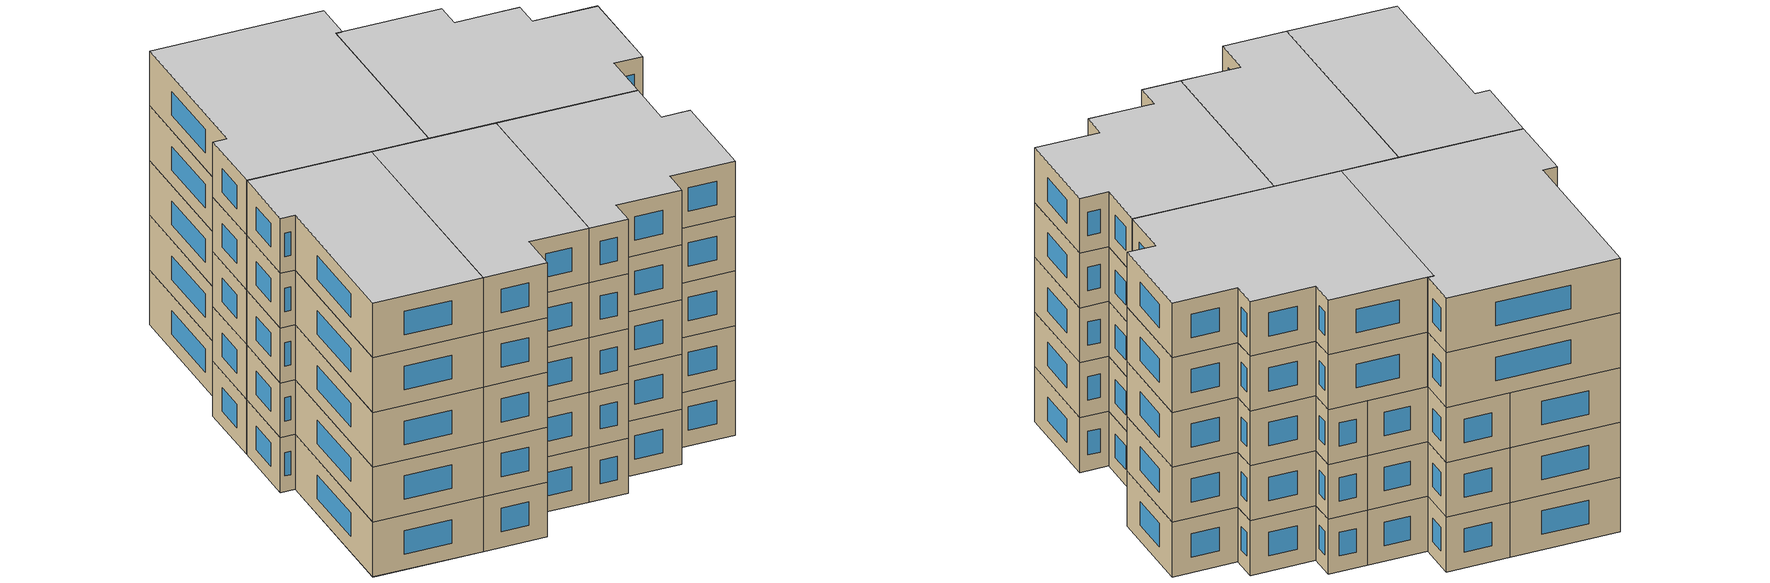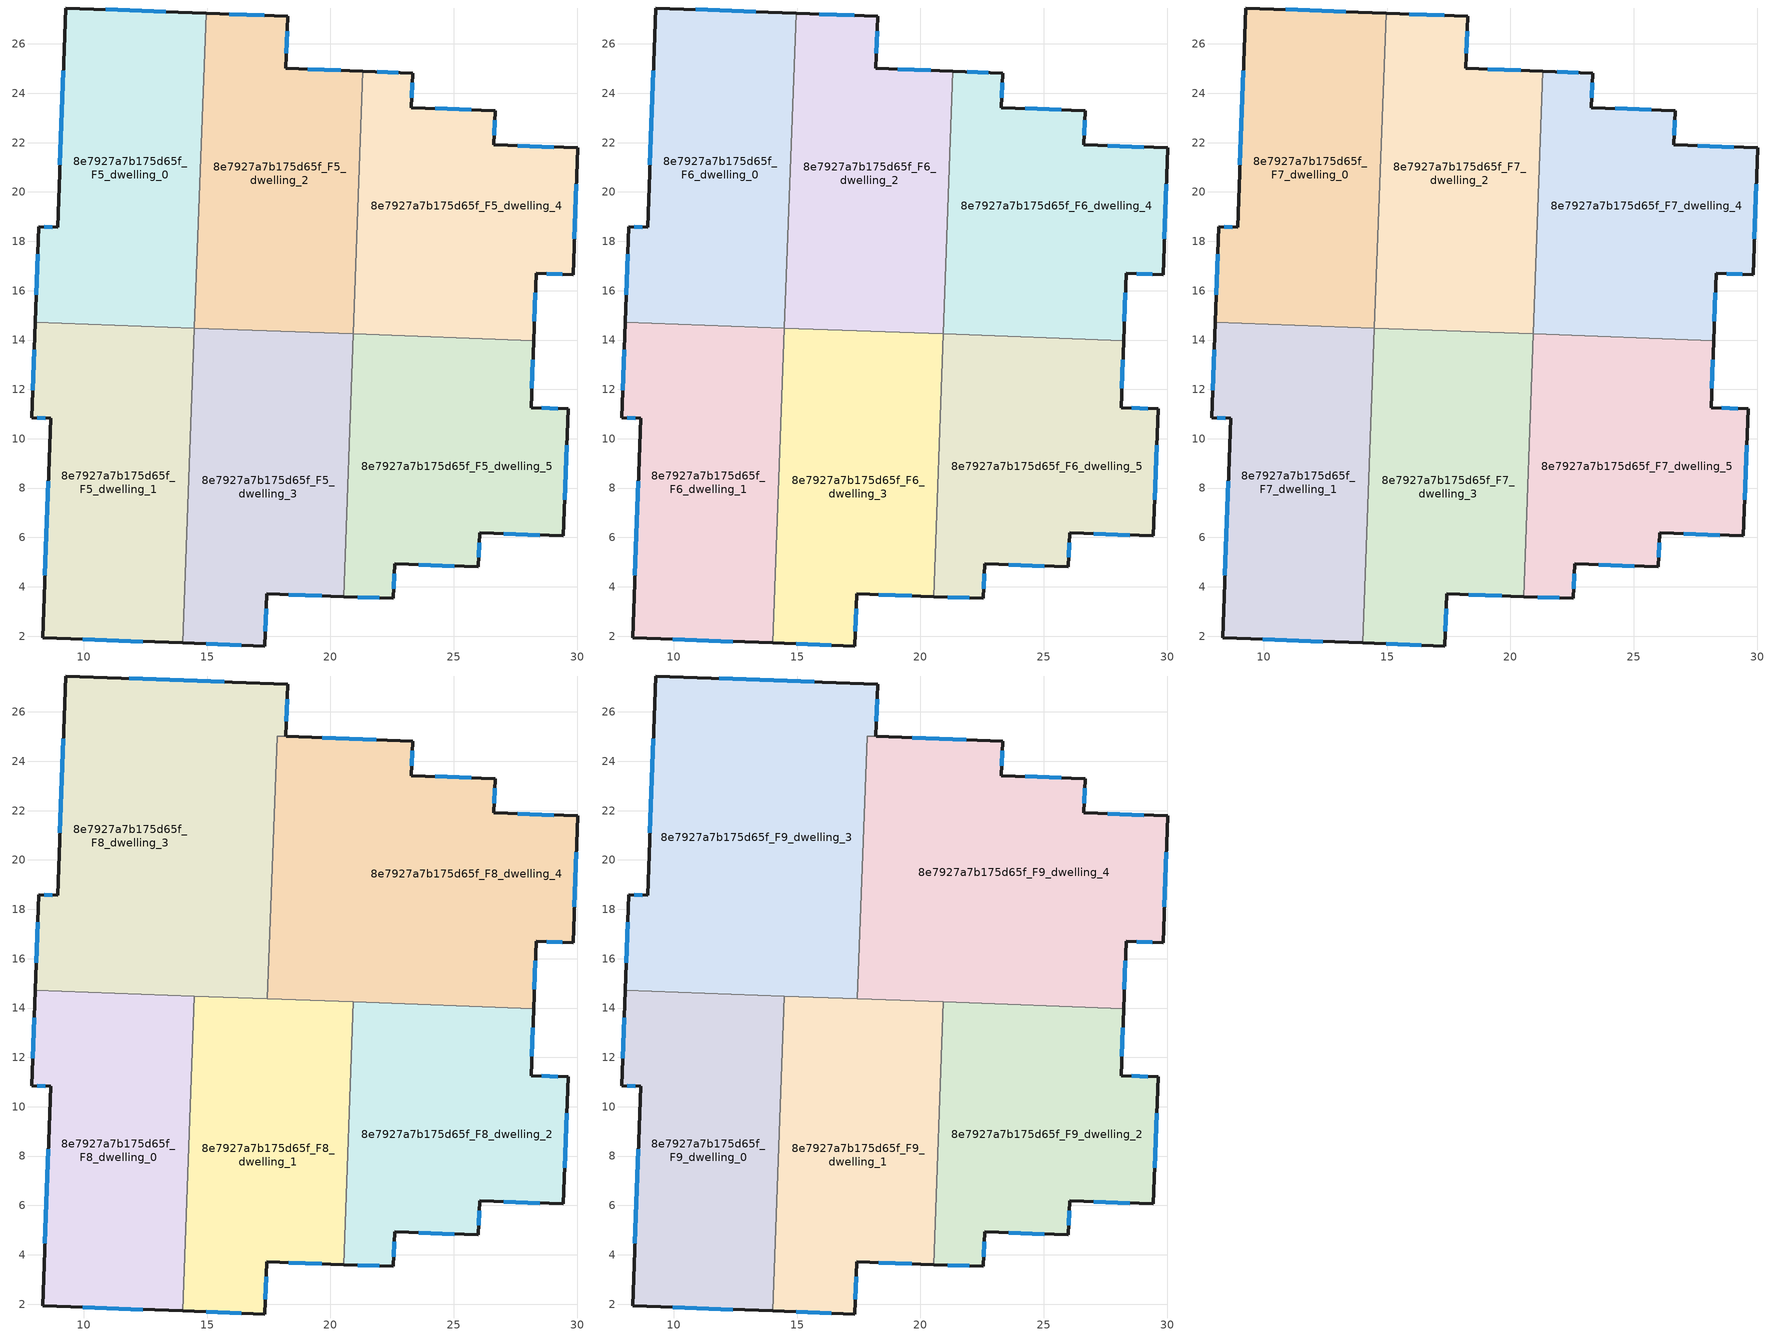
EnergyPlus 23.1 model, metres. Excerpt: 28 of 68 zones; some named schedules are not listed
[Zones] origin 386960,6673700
8e7927a7b175d65f_F5_dwelling_0
 floor to 8e7927a7b175d65f_F4_dwelling_0 (EU_floor_Construction): 14.96,27.25 14.49,14.48 8.04,14.72 8.18,18.59 8.95,18.56 9.27,27.46 z15
 wall outside (EU_wall_Construction): 14.96,27.25 9.27,27.46 8.95,18.56 8.18,18.59 8.04,14.72 z15:18
 wall to 8e7927a7b175d65f_F5_dwelling_1 (EU_wall_Construction): 8.04,14.72 14.49,14.48 z15:18
 wall to 8e7927a7b175d65f_F5_dwelling_2 (EU_wall_Construction): 14.49,14.48 14.96,27.25 z15:18
 window (EU_Window_Construction): 13.33,27.31 10.9,27.4 / 8.14,17.49 8.08,15.83 / 8.73,18.57 8.4,18.58 / 9.18,24.92 9.04,21.1 z15.86:17.14
8e7927a7b175d65f_F5_dwelling_1
 floor to 8e7927a7b175d65f_F4_dwelling_1 (EU_floor_Construction): 14.49,14.48 14.02,1.72 8.33,1.93 8.66,10.82 7.9,10.85 8.04,14.72 z15
 wall outside (EU_wall_Construction): 8.04,14.72 7.9,10.85 8.66,10.82 8.33,1.93 14.02,1.72 z15:18
 wall to 8e7927a7b175d65f_F5_dwelling_3 (EU_wall_Construction): 14.02,1.72 14.49,14.48 z15:18
 window (EU_Window_Construction): 9.96,1.87 12.39,1.78 / 8.57,8.28 8.43,4.47 / 8.12,10.84 8.44,10.83 / 8,13.61 7.94,11.96 z15.86:17.14
8e7927a7b175d65f_F5_dwelling_2
 floor to 8e7927a7b175d65f_F4_dwelling_2 (EU_floor_Construction): 21.31,24.89 20.92,14.25 14.49,14.48 14.96,27.25 18.27,27.12 18.2,25.01 z15
 wall outside (EU_wall_Construction): 21.31,24.89 18.2,25.01 18.27,27.12 14.96,27.25 z15:18
 wall to 8e7927a7b175d65f_F5_dwelling_3 (EU_wall_Construction): 14.49,14.48 20.92,14.25 z15:18
 wall to 8e7927a7b175d65f_F5_dwelling_4 (EU_wall_Construction): 20.92,14.25 21.31,24.89 z15:18
 window (EU_Window_Construction): 17.33,27.16 15.91,27.21 / 18.22,25.61 18.25,26.52 / 20.42,24.92 19.09,24.97 z15.86:17.14
8e7927a7b175d65f_F5_dwelling_3
 floor to 8e7927a7b175d65f_F4_dwelling_3 (EU_floor_Construction): 20.92,14.25 20.53,3.6 17.41,3.72 17.34,1.6 14.02,1.72 14.49,14.48 z15
 wall outside (EU_wall_Construction): 14.02,1.72 17.34,1.6 17.41,3.72 20.53,3.6 z15:18
 wall to 8e7927a7b175d65f_F5_dwelling_5 (EU_wall_Construction): 20.53,3.6 20.92,14.25 z15:18
 window (EU_Window_Construction): 14.97,1.69 16.39,1.63 / 18.3,3.68 19.64,3.63 / 17.36,2.2 17.39,3.11 z15.86:17.14
8e7927a7b175d65f_F5_dwelling_4
 floor to 8e7927a7b175d65f_F4_dwelling_4 (EU_floor_Construction): 30.02,21.79 29.83,16.64 28.33,16.7 28.23,13.98 20.92,14.25 21.31,24.89 23.33,24.82 23.28,23.42 26.68,23.29 26.63,21.91 z15
 wall outside (EU_wall_Construction): 28.23,13.98 28.34,16.7 29.83,16.64 30.02,21.79 26.63,21.91 26.68,23.29 23.28,23.42 23.33,24.82 21.31,24.89 z15:18
 wall to 8e7927a7b175d65f_F5_dwelling_5 (EU_wall_Construction): 20.92,14.25 28.23,13.98 z15:18
 window (EU_Window_Construction): 29.05,21.82 27.6,21.88 / 29.89,18.11 29.97,20.32 / 28.76,16.68 29.41,16.66 / 28.26,14.76 28.31,15.92 / 22.75,24.84 21.89,24.87 / 23.29,23.82 23.32,24.42 / 25.71,23.33 24.25,23.38 / 26.64,22.31 26.66,22.9 z15.86:17.14
8e7927a7b175d65f_F5_dwelling_5
 floor to 8e7927a7b175d65f_F4_dwelling_5 (EU_floor_Construction): 28.23,13.98 28.13,11.26 29.63,11.21 29.44,6.06 26.05,6.19 26,4.8 22.6,4.93 22.55,3.53 20.53,3.6 20.92,14.25 z15
 wall outside (EU_wall_Construction): 20.53,3.6 22.55,3.53 22.6,4.93 26,4.8 26.05,6.19 29.45,6.06 29.63,11.21 28.14,11.26 28.23,13.98 z15:18
 window (EU_Window_Construction): 27.02,6.15 28.47,6.1 / 26.01,5.2 26.03,5.79 / 23.57,4.89 25.03,4.84 / 22.56,3.93 22.59,4.53 / 21.11,3.58 21.97,3.55 / 28.16,12.04 28.21,13.2 / 29.21,11.22 28.56,11.25 / 29.5,7.53 29.58,9.74 z15.86:17.14
8e7927a7b175d65f_F6_dwelling_0
 floor to 8e7927a7b175d65f_F5_dwelling_0 (EU_floor_Construction): 14.96,27.25 14.49,14.48 8.04,14.72 8.18,18.59 8.95,18.56 9.27,27.46 z18
 wall outside (EU_wall_Construction): 14.96,27.25 9.27,27.46 8.95,18.56 8.18,18.59 8.04,14.72 z18:21
 wall to 8e7927a7b175d65f_F6_dwelling_1 (EU_wall_Construction): 8.04,14.72 14.49,14.48 z18:21
 wall to 8e7927a7b175d65f_F6_dwelling_2 (EU_wall_Construction): 14.49,14.48 14.96,27.25 z18:21
 window (EU_Window_Construction): 13.33,27.31 10.9,27.4 / 8.14,17.49 8.08,15.83 / 8.73,18.57 8.4,18.58 / 9.18,24.92 9.04,21.1 z18.86:20.14
8e7927a7b175d65f_F6_dwelling_1
 floor to 8e7927a7b175d65f_F5_dwelling_1 (EU_floor_Construction): 14.49,14.48 14.02,1.72 8.33,1.93 8.66,10.82 7.9,10.85 8.04,14.72 z18
 wall outside (EU_wall_Construction): 8.04,14.72 7.9,10.85 8.66,10.82 8.33,1.93 14.02,1.72 z18:21
 wall to 8e7927a7b175d65f_F6_dwelling_3 (EU_wall_Construction): 14.02,1.72 14.49,14.48 z18:21
 window (EU_Window_Construction): 9.96,1.87 12.39,1.78 / 8.57,8.28 8.43,4.47 / 8.12,10.84 8.44,10.83 / 8,13.61 7.94,11.96 z18.86:20.14
8e7927a7b175d65f_F6_dwelling_2
 floor to 8e7927a7b175d65f_F5_dwelling_2 (EU_floor_Construction): 21.31,24.89 20.92,14.25 14.49,14.48 14.96,27.25 18.27,27.12 18.2,25.01 z18
 wall outside (EU_wall_Construction): 21.31,24.89 18.2,25.01 18.27,27.12 14.96,27.25 z18:21
 wall to 8e7927a7b175d65f_F6_dwelling_3 (EU_wall_Construction): 14.49,14.48 20.92,14.25 z18:21
 wall to 8e7927a7b175d65f_F6_dwelling_4 (EU_wall_Construction): 20.92,14.25 21.31,24.89 z18:21
 window (EU_Window_Construction): 17.33,27.16 15.91,27.21 / 18.22,25.61 18.25,26.52 / 20.42,24.92 19.09,24.97 z18.86:20.14
8e7927a7b175d65f_F6_dwelling_3
 floor to 8e7927a7b175d65f_F5_dwelling_3 (EU_floor_Construction): 20.92,14.25 20.53,3.6 17.41,3.72 17.34,1.6 14.02,1.72 14.49,14.48 z18
 wall outside (EU_wall_Construction): 14.02,1.72 17.34,1.6 17.41,3.72 20.53,3.6 z18:21
 wall to 8e7927a7b175d65f_F6_dwelling_5 (EU_wall_Construction): 20.53,3.6 20.92,14.25 z18:21
 window (EU_Window_Construction): 14.97,1.69 16.39,1.63 / 18.3,3.68 19.64,3.63 / 17.36,2.2 17.39,3.11 z18.86:20.14
8e7927a7b175d65f_F6_dwelling_4
 floor to 8e7927a7b175d65f_F5_dwelling_4 (EU_floor_Construction): 30.02,21.79 29.83,16.64 28.33,16.7 28.23,13.98 20.92,14.25 21.31,24.89 23.33,24.82 23.28,23.42 26.68,23.29 26.63,21.91 z18
 wall outside (EU_wall_Construction): 28.23,13.98 28.34,16.7 29.83,16.64 30.02,21.79 26.63,21.91 26.68,23.29 23.28,23.42 23.33,24.82 21.31,24.89 z18:21
 wall to 8e7927a7b175d65f_F6_dwelling_5 (EU_wall_Construction): 20.92,14.25 28.23,13.98 z18:21
 window (EU_Window_Construction): 29.05,21.82 27.6,21.88 / 29.89,18.11 29.97,20.32 / 28.76,16.68 29.41,16.66 / 28.26,14.76 28.31,15.92 / 22.75,24.84 21.89,24.87 / 23.29,23.82 23.32,24.42 / 25.71,23.33 24.25,23.38 / 26.64,22.31 26.66,22.9 z18.86:20.14
8e7927a7b175d65f_F6_dwelling_5
 floor to 8e7927a7b175d65f_F5_dwelling_5 (EU_floor_Construction): 28.23,13.98 28.13,11.26 29.63,11.21 29.44,6.06 26.05,6.19 26,4.8 22.6,4.93 22.55,3.53 20.53,3.6 20.92,14.25 z18
 wall outside (EU_wall_Construction): 20.53,3.6 22.55,3.53 22.6,4.93 26,4.8 26.05,6.19 29.45,6.06 29.63,11.21 28.14,11.26 28.23,13.98 z18:21
 window (EU_Window_Construction): 27.02,6.15 28.47,6.1 / 26.01,5.2 26.03,5.79 / 23.57,4.89 25.03,4.84 / 22.56,3.93 22.59,4.53 / 21.11,3.58 21.97,3.55 / 28.16,12.04 28.21,13.2 / 29.21,11.22 28.56,11.25 / 29.5,7.53 29.58,9.74 z18.86:20.14
8e7927a7b175d65f_F7_dwelling_0
 floor to 8e7927a7b175d65f_F6_dwelling_0 (EU_floor_Construction): 14.96,27.25 14.49,14.48 8.04,14.72 8.18,18.59 8.95,18.56 9.27,27.46 z21
 wall outside (EU_wall_Construction): 14.96,27.25 9.27,27.46 8.95,18.56 8.18,18.59 8.04,14.72 z21:24
 wall to 8e7927a7b175d65f_F7_dwelling_1 (EU_wall_Construction): 8.04,14.72 14.49,14.48 z21:24
 wall to 8e7927a7b175d65f_F7_dwelling_2 (EU_wall_Construction): 14.49,14.48 14.96,27.25 z21:24
 window (EU_Window_Construction): 13.33,27.31 10.9,27.4 / 8.14,17.49 8.08,15.83 / 8.73,18.57 8.4,18.58 / 9.18,24.92 9.04,21.1 z21.86:23.14
8e7927a7b175d65f_F7_dwelling_1
 floor to 8e7927a7b175d65f_F6_dwelling_1 (EU_floor_Construction): 14.49,14.48 14.02,1.72 8.33,1.93 8.66,10.82 7.9,10.85 8.04,14.72 z21
 wall outside (EU_wall_Construction): 8.04,14.72 7.9,10.85 8.66,10.82 8.33,1.93 14.02,1.72 z21:24
 wall to 8e7927a7b175d65f_F7_dwelling_3 (EU_wall_Construction): 14.02,1.72 14.49,14.48 z21:24
 window (EU_Window_Construction): 9.96,1.87 12.39,1.78 / 8.57,8.28 8.43,4.47 / 8.12,10.84 8.44,10.83 / 8,13.61 7.94,11.96 z21.86:23.14
8e7927a7b175d65f_F7_dwelling_2
 floor to 8e7927a7b175d65f_F6_dwelling_2 (EU_floor_Construction): 21.31,24.89 20.92,14.25 14.49,14.48 14.96,27.25 18.27,27.12 18.2,25.01 z21
 wall outside (EU_wall_Construction): 21.31,24.89 18.2,25.01 18.27,27.12 14.96,27.25 z21:24
 wall to 8e7927a7b175d65f_F7_dwelling_3 (EU_wall_Construction): 14.49,14.48 20.92,14.25 z21:24
 wall to 8e7927a7b175d65f_F7_dwelling_4 (EU_wall_Construction): 20.92,14.25 21.31,24.89 z21:24
 window (EU_Window_Construction): 17.33,27.16 15.91,27.21 / 18.22,25.61 18.25,26.52 / 20.42,24.92 19.09,24.97 z21.86:23.14
8e7927a7b175d65f_F7_dwelling_3
 floor to 8e7927a7b175d65f_F6_dwelling_3 (EU_floor_Construction): 20.92,14.25 20.53,3.6 17.41,3.72 17.34,1.6 14.02,1.72 14.49,14.48 z21
 wall outside (EU_wall_Construction): 14.02,1.72 17.34,1.6 17.41,3.72 20.53,3.6 z21:24
 wall to 8e7927a7b175d65f_F7_dwelling_5 (EU_wall_Construction): 20.53,3.6 20.92,14.25 z21:24
 window (EU_Window_Construction): 14.97,1.69 16.39,1.63 / 18.3,3.68 19.64,3.63 / 17.36,2.2 17.39,3.11 z21.86:23.14
8e7927a7b175d65f_F7_dwelling_4
 floor to 8e7927a7b175d65f_F6_dwelling_4 (EU_floor_Construction): 30.02,21.79 29.83,16.64 28.33,16.7 28.23,13.98 20.92,14.25 21.31,24.89 23.33,24.82 23.28,23.42 26.68,23.29 26.63,21.91 z21
 wall outside (EU_wall_Construction): 28.23,13.98 28.34,16.7 29.83,16.64 30.02,21.79 26.63,21.91 26.68,23.29 23.28,23.42 23.33,24.82 21.31,24.89 z21:24
 wall to 8e7927a7b175d65f_F7_dwelling_5 (EU_wall_Construction): 20.92,14.25 28.23,13.98 z21:24
 window (EU_Window_Construction): 29.05,21.82 27.6,21.88 / 29.89,18.11 29.97,20.32 / 28.76,16.68 29.41,16.66 / 28.26,14.76 28.31,15.92 / 22.75,24.84 21.89,24.87 / 23.29,23.82 23.32,24.42 / 25.71,23.33 24.25,23.38 / 26.64,22.31 26.66,22.9 z21.86:23.14
8e7927a7b175d65f_F7_dwelling_5
 floor to 8e7927a7b175d65f_F6_dwelling_5 (EU_floor_Construction): 28.23,13.98 28.13,11.26 29.63,11.21 29.44,6.06 26.05,6.19 26,4.8 22.6,4.93 22.55,3.53 20.53,3.6 20.92,14.25 z21
 wall outside (EU_wall_Construction): 20.53,3.6 22.55,3.53 22.6,4.93 26,4.8 26.05,6.19 29.45,6.06 29.63,11.21 28.14,11.26 28.23,13.98 z21:24
 window (EU_Window_Construction): 27.02,6.15 28.47,6.1 / 26.01,5.2 26.03,5.79 / 23.57,4.89 25.03,4.84 / 22.56,3.93 22.59,4.53 / 21.11,3.58 21.97,3.55 / 28.16,12.04 28.21,13.2 / 29.21,11.22 28.56,11.25 / 29.5,7.53 29.58,9.74 z21.86:23.14
8e7927a7b175d65f_F8_dwelling_0
 floor to 8e7927a7b175d65f_F7_dwelling_1 (EU_floor_Construction): 14.49,14.48 14.02,1.72 8.33,1.93 8.66,10.82 7.9,10.85 8.04,14.72 z24
 wall outside (EU_wall_Construction): 8.04,14.72 7.9,10.85 8.66,10.82 8.33,1.93 14.02,1.72 z24:27
 wall to 8e7927a7b175d65f_F8_dwelling_1 (EU_wall_Construction): 14.02,1.72 14.49,14.48 z24:27
 wall to 8e7927a7b175d65f_F8_dwelling_3 (EU_wall_Construction): 14.49,14.48 8.04,14.72 z24:27
 window (EU_Window_Construction): 8,13.61 7.94,11.96 / 9.96,1.87 12.39,1.78 / 8.57,8.28 8.43,4.47 / 8.12,10.84 8.44,10.83 z24.86:26.14
8e7927a7b175d65f_F8_dwelling_1
 floor to 8e7927a7b175d65f_F7_dwelling_3 (EU_floor_Construction): 20.92,14.25 20.53,3.6 17.41,3.72 17.34,1.6 14.02,1.72 14.49,14.48 z24
 wall outside (EU_wall_Construction): 14.02,1.72 17.34,1.6 17.41,3.72 20.53,3.6 z24:27
 wall to 8e7927a7b175d65f_F8_dwelling_2 (EU_wall_Construction): 20.53,3.6 20.92,14.25 z24:27
 wall to 8e7927a7b175d65f_F8_dwelling_4 (EU_wall_Construction): 20.92,14.25 17.45,14.38 z24:27
 wall to 8e7927a7b175d65f_F8_dwelling_3 (EU_wall_Construction): 17.45,14.38 14.49,14.48 z24:27
 window (EU_Window_Construction): 18.3,3.68 19.64,3.63 / 17.36,2.2 17.39,3.11 / 14.97,1.69 16.39,1.63 z24.86:26.14
8e7927a7b175d65f_F8_dwelling_2
 floor to 8e7927a7b175d65f_F7_dwelling_5 (EU_floor_Construction): 28.23,13.98 28.13,11.26 29.63,11.21 29.44,6.06 26.05,6.19 26,4.8 22.6,4.93 22.55,3.53 20.53,3.6 20.92,14.25 z24
 wall outside (EU_wall_Construction): 20.53,3.6 22.55,3.53 22.6,4.93 26,4.8 26.05,6.19 29.45,6.06 29.63,11.21 28.14,11.26 28.23,13.98 z24:27
 wall to 8e7927a7b175d65f_F8_dwelling_4 (EU_wall_Construction): 28.23,13.98 20.92,14.25 z24:27
 window (EU_Window_Construction): 26.01,5.2 26.03,5.79 / 23.57,4.89 25.03,4.84 / 22.56,3.93 22.59,4.53 / 21.11,3.58 21.97,3.55 / 28.16,12.04 28.21,13.2 / 29.21,11.22 28.56,11.25 / 29.5,7.53 29.58,9.74 / 27.02,6.15 28.47,6.1 z24.86:26.14
8e7927a7b175d65f_F8_dwelling_3
 floor to 8e7927a7b175d65f_F7_dwelling_0 (EU_floor_Construction): 14.96,27.25 14.49,14.48 8.04,14.72 8.18,18.59 8.95,18.56 9.27,27.46 z24
 floor to 8e7927a7b175d65f_F7_dwelling_2 (EU_floor_Construction): 18.27,27.12 18.2,25.01 17.84,25.02 17.45,14.38 14.49,14.48 14.96,27.25 z24
 wall outside (EU_wall_Construction): 18.2,25.01 18.27,27.12 9.27,27.46 8.95,18.56 8.18,18.59 8.04,14.72 z24:27
 wall to 8e7927a7b175d65f_F8_dwelling_4 (EU_wall_Construction): 17.45,14.38 17.84,25.02 18.2,25.01 z24:27
 window (EU_Window_Construction): 15.7,27.22 11.84,27.36 / 18.22,25.61 18.25,26.52 / 8.14,17.49 8.08,15.83 / 8.73,18.57 8.4,18.58 / 9.18,24.92 9.04,21.1 z24.86:26.14
8e7927a7b175d65f_F8_dwelling_4
 floor to 8e7927a7b175d65f_F7_dwelling_2 (EU_floor_Construction): 21.31,24.89 20.92,14.25 17.45,14.38 17.84,25.02 z24
 floor to 8e7927a7b175d65f_F7_dwelling_4 (EU_floor_Construction): 30.02,21.79 29.83,16.64 28.33,16.7 28.23,13.98 20.92,14.25 21.31,24.89 23.33,24.82 23.28,23.42 26.68,23.29 26.63,21.91 z24
 wall outside (EU_wall_Construction): 28.23,13.98 28.34,16.7 29.83,16.64 30.02,21.79 26.63,21.91 26.68,23.29 23.28,23.42 23.33,24.82 18.2,25.01 z24:27
 window (EU_Window_Construction): 29.89,18.11 29.97,20.32 / 28.76,16.68 29.41,16.66 / 28.26,14.76 28.31,15.92 / 21.87,24.87 19.67,24.95 / 23.29,23.82 23.32,24.42 / 25.71,23.33 24.25,23.38 / 26.64,22.31 26.66,22.9 / 29.05,21.82 27.6,21.88 z24.86:26.14
8e7927a7b175d65f_F9_dwelling_0
 floor to 8e7927a7b175d65f_F8_dwelling_0 (EU_floor_Construction): 14.49,14.48 14.02,1.72 8.33,1.93 8.66,10.82 7.9,10.85 8.04,14.72 z27
 wall outside (EU_wall_Construction): 8.04,14.72 7.9,10.85 8.66,10.82 8.33,1.93 14.02,1.72 z27:30
 wall to 8e7927a7b175d65f_F9_dwelling_1 (EU_wall_Construction): 14.02,1.72 14.49,14.48 z27:30
 wall to 8e7927a7b175d65f_F9_dwelling_3 (EU_wall_Construction): 14.49,14.48 8.04,14.72 z27:30
 window (EU_Window_Construction): 8,13.61 7.94,11.96 / 9.96,1.87 12.39,1.78 / 8.57,8.28 8.43,4.47 / 8.12,10.84 8.44,10.83 z27.86:29.14
 ceiling to 8e7927a7b175d65f_F10_dwelling_0 (EU_floor_Construction): 14.02,1.72 14.49,14.48 8.04,14.72 7.9,10.85 8.66,10.82 8.33,1.93 z30
8e7927a7b175d65f_F9_dwelling_1
 floor to 8e7927a7b175d65f_F8_dwelling_1 (EU_floor_Construction): 20.92,14.25 20.53,3.6 17.41,3.72 17.34,1.6 14.02,1.72 14.49,14.48 z27
 wall outside (EU_wall_Construction): 14.02,1.72 17.34,1.6 17.41,3.72 20.53,3.6 z27:30
 wall to 8e7927a7b175d65f_F9_dwelling_2 (EU_wall_Construction): 20.53,3.6 20.92,14.25 z27:30
 wall to 8e7927a7b175d65f_F9_dwelling_4 (EU_wall_Construction): 20.92,14.25 17.45,14.38 z27:30
 wall to 8e7927a7b175d65f_F9_dwelling_3 (EU_wall_Construction): 17.45,14.38 14.49,14.48 z27:30
 window (EU_Window_Construction): 18.3,3.68 19.64,3.63 / 17.36,2.2 17.39,3.11 / 14.97,1.69 16.39,1.63 z27.86:29.14
 ceiling to 8e7927a7b175d65f_F10_dwelling_1 (EU_floor_Construction): 20.53,3.6 20.92,14.25 14.49,14.48 14.02,1.72 17.34,1.6 17.41,3.72 z30
8e7927a7b175d65f_F9_dwelling_2
 floor to 8e7927a7b175d65f_F8_dwelling_2 (EU_floor_Construction): 28.23,13.98 28.13,11.26 29.63,11.21 29.44,6.06 26.05,6.19 26,4.8 22.6,4.93 22.55,3.53 20.53,3.6 20.92,14.25 z27
 wall outside (EU_wall_Construction): 20.53,3.6 22.55,3.53 22.6,4.93 26,4.8 26.05,6.19 29.45,6.06 29.63,11.21 28.14,11.26 28.23,13.98 z27:30
 wall to 8e7927a7b175d65f_F9_dwelling_4 (EU_wall_Construction): 28.23,13.98 20.92,14.25 z27:30
 window (EU_Window_Construction): 26.01,5.2 26.03,5.79 / 23.57,4.89 25.03,4.84 / 22.56,3.93 22.59,4.53 / 21.11,3.58 21.97,3.55 / 28.16,12.04 28.21,13.2 / 29.21,11.22 28.56,11.25 / 29.5,7.53 29.58,9.74 / 27.02,6.15 28.47,6.1 z27.86:29.14
 ceiling to 8e7927a7b175d65f_F10_dwelling_2 (EU_floor_Construction): 29.44,6.06 29.63,11.21 28.13,11.26 28.23,13.98 20.92,14.25 20.53,3.6 22.55,3.53 22.6,4.93 26,4.8 26.05,6.19 z30
8e7927a7b175d65f_F9_dwelling_3
 floor to 8e7927a7b175d65f_F8_dwelling_3 (EU_floor_Construction): 18.27,27.12 18.2,25.01 17.84,25.02 17.45,14.38 8.04,14.72 8.18,18.59 8.95,18.56 9.27,27.46 z27
 wall outside (EU_wall_Construction): 18.2,25.01 18.27,27.12 9.27,27.46 8.95,18.56 8.18,18.59 8.04,14.72 z27:30
 wall to 8e7927a7b175d65f_F9_dwelling_4 (EU_wall_Construction): 17.45,14.38 17.84,25.02 18.2,25.01 z27:30
 window (EU_Window_Construction): 15.7,27.22 11.84,27.36 / 18.22,25.61 18.25,26.52 / 8.14,17.49 8.08,15.83 / 8.73,18.57 8.4,18.58 / 9.18,24.92 9.04,21.1 z27.86:29.14
 ceiling to 8e7927a7b175d65f_F10_dwelling_3 (EU_floor_Construction): 17.45,14.38 17.84,25.02 18.2,25.01 18.27,27.12 9.27,27.46 8.95,18.56 8.18,18.59 8.04,14.72 z30
8e7927a7b175d65f_F9_dwelling_4
 floor to 8e7927a7b175d65f_F8_dwelling_4 (EU_floor_Construction): 30.02,21.79 29.83,16.64 28.33,16.7 28.23,13.98 17.45,14.38 17.84,25.02 23.33,24.82 23.28,23.42 26.68,23.29 26.63,21.91 z27
 wall outside (EU_wall_Construction): 28.23,13.98 28.34,16.7 29.83,16.64 30.02,21.79 26.63,21.91 26.68,23.29 23.28,23.42 23.33,24.82 18.2,25.01 z27:30
 window (EU_Window_Construction): 29.89,18.11 29.97,20.32 / 28.76,16.68 29.41,16.66 / 28.26,14.76 28.31,15.92 / 21.87,24.87 19.67,24.95 / 23.29,23.82 23.32,24.42 / 25.71,23.33 24.25,23.38 / 26.64,22.31 26.66,22.9 / 29.05,21.82 27.6,21.88 z27.86:29.14
 ceiling to 8e7927a7b175d65f_F10_dwelling_4 (EU_floor_Construction): 28.23,13.98 28.33,16.7 29.83,16.64 30.02,21.79 26.63,21.91 26.68,23.29 23.28,23.42 23.33,24.82 17.84,25.02 17.45,14.38 z30
[Building]
EU S2 Campaign: North Axis=0; Terrain=City; Solar Distribution=FullExterior
[Site:Location]
Helsinki-Vantaa.AP: Latitude=60.317; Longitude=24.963; Time Zone=2; Elevation=54.6
[SizingPeriod:WeatherFileDays]
AnnualSizingPeriod: Begin Month=1; Begin Day of Month=1; End Month=12; End Day of Month=31; Day of Week for Start Day=Monday; Use Weather File Daylight Saving Period=No; Use Weather File Rain and Snow Indicators=No
[MATERIAL]
EU_InternalMass_Material: Roughness=MediumRough; Thickness=0.1; Conductivity=1; Density=1800; Specific Heat=900; Thermal Absorptance=0.9; Solar Absorptance=0.7; Visible Absorptance=0.7
[MATERIAL:NOMASS] Roughness=MediumRough; Thermal Absorptance=0.9; Solar Absorptance=0.7; Visible Absorptance=0.7
Name | Thermal Resistance
EU_wall_NoMass | 2.6932
EU_floor_NoMass | 2.22482
[WINDOWMATERIAL:SIMPLEGLAZINGSYSTEM]
EU_Window_SimpleGlazing: UFactor=2.14966; Solar Heat Gain Coefficient=0.7; Visible Transmittance=0.7
[CONSTRUCTION]
EU_wall_Construction: EU_wall_NoMass
EU_floor_Construction: EU_floor_NoMass
EU_Window_Construction: EU_Window_SimpleGlazing
EU_InternalMass_Construction: EU_InternalMass_Material
[ZONE] Type=1; Multiplier=1; Ceiling Height=autocalculate; Floor Area=autocalculate; Part of Total Floor Area=Yes
Name | Volume
8e7927a7b175d65f_F5_dwelling_0; 8e7927a7b175d65f_F6_dwelling_0; 8e7927a7b175d65f_F7_dwelling_0 | 226.864
8e7927a7b175d65f_F8_dwelling_0; 8e7927a7b175d65f_F9_dwelling_0; 8e7927a7b175d65f_F5_dwelling_1; 8e7927a7b175d65f_F6_dwelling_1; 8e7927a7b175d65f_F7_dwelling_1 | 226.845
8e7927a7b175d65f_F8_dwelling_1; 8e7927a7b175d65f_F9_dwelling_1; 8e7927a7b175d65f_F5_dwelling_3; 8e7927a7b175d65f_F6_dwelling_3; 8e7927a7b175d65f_F7_dwelling_3 | 226.871
8e7927a7b175d65f_F5_dwelling_2; 8e7927a7b175d65f_F6_dwelling_2; 8e7927a7b175d65f_F7_dwelling_2 | 226.863
8e7927a7b175d65f_F8_dwelling_2; 8e7927a7b175d65f_F9_dwelling_2; 8e7927a7b175d65f_F5_dwelling_5; 8e7927a7b175d65f_F6_dwelling_5; 8e7927a7b175d65f_F7_dwelling_5 | 226.865
8e7927a7b175d65f_F8_dwelling_3 | 342.558
8e7927a7b175d65f_F9_dwelling_3 | 342.559
8e7927a7b175d65f_F5_dwelling_4; 8e7927a7b175d65f_F6_dwelling_4; 8e7927a7b175d65f_F7_dwelling_4 | 226.861
8e7927a7b175d65f_F8_dwelling_4 | 337.996
8e7927a7b175d65f_F9_dwelling_4 | 337.997
[INTERNALMASS] Construction=EU_InternalMass_Construction
Name | Zone or ZoneList | Surface Area
8e7927a7b175d65f_F5_dwelling_0_EU_InternalMass | 8e7927a7b175d65f_F5_dwelling_0 | 75.621
8e7927a7b175d65f_F5_dwelling_1_EU_InternalMass | 8e7927a7b175d65f_F5_dwelling_1 | 75.6153
8e7927a7b175d65f_F5_dwelling_2_EU_InternalMass | 8e7927a7b175d65f_F5_dwelling_2 | 75.6213
8e7927a7b175d65f_F5_dwelling_3_EU_InternalMass | 8e7927a7b175d65f_F5_dwelling_3 | 75.6235
8e7927a7b175d65f_F5_dwelling_4_EU_InternalMass | 8e7927a7b175d65f_F5_dwelling_4 | 75.6173
8e7927a7b175d65f_F5_dwelling_5_EU_InternalMass | 8e7927a7b175d65f_F5_dwelling_5 | 75.6256
8e7927a7b175d65f_F6_dwelling_0_EU_InternalMass | 8e7927a7b175d65f_F6_dwelling_0 | 75.621
8e7927a7b175d65f_F6_dwelling_1_EU_InternalMass | 8e7927a7b175d65f_F6_dwelling_1 | 75.6153
8e7927a7b175d65f_F6_dwelling_2_EU_InternalMass | 8e7927a7b175d65f_F6_dwelling_2 | 75.6213
8e7927a7b175d65f_F6_dwelling_3_EU_InternalMass | 8e7927a7b175d65f_F6_dwelling_3 | 75.6235
8e7927a7b175d65f_F6_dwelling_4_EU_InternalMass | 8e7927a7b175d65f_F6_dwelling_4 | 75.6173
8e7927a7b175d65f_F6_dwelling_5_EU_InternalMass | 8e7927a7b175d65f_F6_dwelling_5 | 75.6256
8e7927a7b175d65f_F7_dwelling_0_EU_InternalMass | 8e7927a7b175d65f_F7_dwelling_0 | 75.621
8e7927a7b175d65f_F7_dwelling_1_EU_InternalMass | 8e7927a7b175d65f_F7_dwelling_1 | 75.6153
8e7927a7b175d65f_F7_dwelling_2_EU_InternalMass | 8e7927a7b175d65f_F7_dwelling_2 | 75.6213
8e7927a7b175d65f_F7_dwelling_3_EU_InternalMass | 8e7927a7b175d65f_F7_dwelling_3 | 75.6235
8e7927a7b175d65f_F7_dwelling_4_EU_InternalMass | 8e7927a7b175d65f_F7_dwelling_4 | 75.6173
8e7927a7b175d65f_F7_dwelling_5_EU_InternalMass | 8e7927a7b175d65f_F7_dwelling_5 | 75.6256
8e7927a7b175d65f_F8_dwelling_0_EU_InternalMass | 8e7927a7b175d65f_F8_dwelling_0 | 75.6218
8e7927a7b175d65f_F8_dwelling_1_EU_InternalMass | 8e7927a7b175d65f_F8_dwelling_1 | 75.6202
8e7927a7b175d65f_F8_dwelling_2_EU_InternalMass | 8e7927a7b175d65f_F8_dwelling_2 | 75.6256
8e7927a7b175d65f_F8_dwelling_3_EU_InternalMass | 8e7927a7b175d65f_F8_dwelling_3 | 114.185
8e7927a7b175d65f_F8_dwelling_4_EU_InternalMass | 8e7927a7b175d65f_F8_dwelling_4 | 112.666
8e7927a7b175d65f_F9_dwelling_0_EU_InternalMass | 8e7927a7b175d65f_F9_dwelling_0 | 75.6218
8e7927a7b175d65f_F9_dwelling_1_EU_InternalMass | 8e7927a7b175d65f_F9_dwelling_1 | 75.6202
8e7927a7b175d65f_F9_dwelling_2_EU_InternalMass | 8e7927a7b175d65f_F9_dwelling_2 | 75.6256
8e7927a7b175d65f_F9_dwelling_3_EU_InternalMass | 8e7927a7b175d65f_F9_dwelling_3 | 114.185
8e7927a7b175d65f_F9_dwelling_4_EU_InternalMass | 8e7927a7b175d65f_F9_dwelling_4 | 112.666
[OTHEREQUIPMENT] Fuel Type=Electricity; Design Level Calculation Method=Watts/Area; Power per Zone Floor Area=1; Fraction Latent=0; Fraction Radiant=0; Fraction Lost=0; Carbon Dioxide Generation Rate=0; EndUse Subcategory=EU_Step8_InternalGains
Name | Zone or ZoneList or Space or SpaceList | Schedule
EU_Step8_InternalGain_8e7927a7b175d65f_F5_dwelling_0_f000 | 8e7927a7b175d65f_F5_dwelling_0 | EU_Step8_GainSchedule_8e7927a7b175d65f_F5_dwelling_0_f000
EU_Step8_InternalGain_8e7927a7b175d65f_F5_dwelling_1_f000 | 8e7927a7b175d65f_F5_dwelling_1 | EU_Step8_GainSchedule_8e7927a7b175d65f_F5_dwelling_1_f000
EU_Step8_InternalGain_8e7927a7b175d65f_F5_dwelling_2_f000 | 8e7927a7b175d65f_F5_dwelling_2 | EU_Step8_GainSchedule_8e7927a7b175d65f_F5_dwelling_2_f000
EU_Step8_InternalGain_8e7927a7b175d65f_F5_dwelling_3_f000 | 8e7927a7b175d65f_F5_dwelling_3 | EU_Step8_GainSchedule_8e7927a7b175d65f_F5_dwelling_3_f000
EU_Step8_InternalGain_8e7927a7b175d65f_F5_dwelling_4_f000 | 8e7927a7b175d65f_F5_dwelling_4 | EU_Step8_GainSchedule_8e7927a7b175d65f_F5_dwelling_4_f000
EU_Step8_InternalGain_8e7927a7b175d65f_F5_dwelling_5_f000 | 8e7927a7b175d65f_F5_dwelling_5 | EU_Step8_GainSchedule_8e7927a7b175d65f_F5_dwelling_5_f000
EU_Step8_InternalGain_8e7927a7b175d65f_F6_dwelling_0_f000 | 8e7927a7b175d65f_F6_dwelling_0 | EU_Step8_GainSchedule_8e7927a7b175d65f_F6_dwelling_0_f000
EU_Step8_InternalGain_8e7927a7b175d65f_F6_dwelling_1_f000 | 8e7927a7b175d65f_F6_dwelling_1 | EU_Step8_GainSchedule_8e7927a7b175d65f_F6_dwelling_1_f000
EU_Step8_InternalGain_8e7927a7b175d65f_F6_dwelling_2_f000 | 8e7927a7b175d65f_F6_dwelling_2 | EU_Step8_GainSchedule_8e7927a7b175d65f_F6_dwelling_2_f000
EU_Step8_InternalGain_8e7927a7b175d65f_F6_dwelling_3_f000 | 8e7927a7b175d65f_F6_dwelling_3 | EU_Step8_GainSchedule_8e7927a7b175d65f_F6_dwelling_3_f000
EU_Step8_InternalGain_8e7927a7b175d65f_F6_dwelling_4_f000 | 8e7927a7b175d65f_F6_dwelling_4 | EU_Step8_GainSchedule_8e7927a7b175d65f_F6_dwelling_4_f000
EU_Step8_InternalGain_8e7927a7b175d65f_F6_dwelling_5_f000 | 8e7927a7b175d65f_F6_dwelling_5 | EU_Step8_GainSchedule_8e7927a7b175d65f_F6_dwelling_5_f000
EU_Step8_InternalGain_8e7927a7b175d65f_F7_dwelling_0_f000 | 8e7927a7b175d65f_F7_dwelling_0 | EU_Step8_GainSchedule_8e7927a7b175d65f_F7_dwelling_0_f000
EU_Step8_InternalGain_8e7927a7b175d65f_F7_dwelling_1_f000 | 8e7927a7b175d65f_F7_dwelling_1 | EU_Step8_GainSchedule_8e7927a7b175d65f_F7_dwelling_1_f000
EU_Step8_InternalGain_8e7927a7b175d65f_F7_dwelling_2_f000 | 8e7927a7b175d65f_F7_dwelling_2 | EU_Step8_GainSchedule_8e7927a7b175d65f_F7_dwelling_2_f000
EU_Step8_InternalGain_8e7927a7b175d65f_F7_dwelling_3_f000 | 8e7927a7b175d65f_F7_dwelling_3 | EU_Step8_GainSchedule_8e7927a7b175d65f_F7_dwelling_3_f000
EU_Step8_InternalGain_8e7927a7b175d65f_F7_dwelling_4_f000 | 8e7927a7b175d65f_F7_dwelling_4 | EU_Step8_GainSchedule_8e7927a7b175d65f_F7_dwelling_4_f000
EU_Step8_InternalGain_8e7927a7b175d65f_F7_dwelling_5_f000 | 8e7927a7b175d65f_F7_dwelling_5 | EU_Step8_GainSchedule_8e7927a7b175d65f_F7_dwelling_5_f000
EU_Step8_InternalGain_8e7927a7b175d65f_F8_dwelling_0_f000 | 8e7927a7b175d65f_F8_dwelling_0 | EU_Step8_GainSchedule_8e7927a7b175d65f_F8_dwelling_0_f000
EU_Step8_InternalGain_8e7927a7b175d65f_F8_dwelling_1_f000 | 8e7927a7b175d65f_F8_dwelling_1 | EU_Step8_GainSchedule_8e7927a7b175d65f_F8_dwelling_1_f000
EU_Step8_InternalGain_8e7927a7b175d65f_F8_dwelling_2_f000 | 8e7927a7b175d65f_F8_dwelling_2 | EU_Step8_GainSchedule_8e7927a7b175d65f_F8_dwelling_2_f000
EU_Step8_InternalGain_8e7927a7b175d65f_F8_dwelling_3_f000 | 8e7927a7b175d65f_F8_dwelling_3 | EU_Step8_GainSchedule_8e7927a7b175d65f_F8_dwelling_3_f000
EU_Step8_InternalGain_8e7927a7b175d65f_F8_dwelling_4_f000 | 8e7927a7b175d65f_F8_dwelling_4 | EU_Step8_GainSchedule_8e7927a7b175d65f_F8_dwelling_4_f000
EU_Step8_InternalGain_8e7927a7b175d65f_F9_dwelling_0_f000 | 8e7927a7b175d65f_F9_dwelling_0 | EU_Step8_GainSchedule_8e7927a7b175d65f_F9_dwelling_0_f000
EU_Step8_InternalGain_8e7927a7b175d65f_F9_dwelling_1_f000 | 8e7927a7b175d65f_F9_dwelling_1 | EU_Step8_GainSchedule_8e7927a7b175d65f_F9_dwelling_1_f000
EU_Step8_InternalGain_8e7927a7b175d65f_F9_dwelling_2_f000 | 8e7927a7b175d65f_F9_dwelling_2 | EU_Step8_GainSchedule_8e7927a7b175d65f_F9_dwelling_2_f000
EU_Step8_InternalGain_8e7927a7b175d65f_F9_dwelling_3_f000 | 8e7927a7b175d65f_F9_dwelling_3 | EU_Step8_GainSchedule_8e7927a7b175d65f_F9_dwelling_3_f000
EU_Step8_InternalGain_8e7927a7b175d65f_F9_dwelling_4_f000 | 8e7927a7b175d65f_F9_dwelling_4 | EU_Step8_GainSchedule_8e7927a7b175d65f_F9_dwelling_4_f000
[ZONEVENTILATION:DESIGNFLOWRATE] Schedule=EU_AlwaysOn; Design Flow Rate Calculation Method=AirChanges/Hour; Air Changes per Hour=0.586271; Ventilation Type=Natural; Fan Pressure Rise=0; Fan Total Efficiency=1; Constant Term Coefficient=1; Temperature Term Coefficient=0; Velocity Term Coefficient=0; Velocity Squared Term Coefficient=0; Minimum Indoor Temperature=-100; Maximum Indoor Temperature=100; Delta Temperature=-100; Minimum Outdoor Temperature=-100; Maximum Outdoor Temperature=100; Maximum Wind Speed=40
Name | Zone or ZoneList or Space or SpaceList
EU_ConstantAir_8e7927a7b175d65f_F5_dwelling_0 | 8e7927a7b175d65f_F5_dwelling_0
EU_ConstantAir_8e7927a7b175d65f_F5_dwelling_1 | 8e7927a7b175d65f_F5_dwelling_1
EU_ConstantAir_8e7927a7b175d65f_F5_dwelling_2 | 8e7927a7b175d65f_F5_dwelling_2
EU_ConstantAir_8e7927a7b175d65f_F5_dwelling_3 | 8e7927a7b175d65f_F5_dwelling_3
EU_ConstantAir_8e7927a7b175d65f_F5_dwelling_4 | 8e7927a7b175d65f_F5_dwelling_4
EU_ConstantAir_8e7927a7b175d65f_F5_dwelling_5 | 8e7927a7b175d65f_F5_dwelling_5
EU_ConstantAir_8e7927a7b175d65f_F6_dwelling_0 | 8e7927a7b175d65f_F6_dwelling_0
EU_ConstantAir_8e7927a7b175d65f_F6_dwelling_1 | 8e7927a7b175d65f_F6_dwelling_1
EU_ConstantAir_8e7927a7b175d65f_F6_dwelling_2 | 8e7927a7b175d65f_F6_dwelling_2
EU_ConstantAir_8e7927a7b175d65f_F6_dwelling_3 | 8e7927a7b175d65f_F6_dwelling_3
EU_ConstantAir_8e7927a7b175d65f_F6_dwelling_4 | 8e7927a7b175d65f_F6_dwelling_4
EU_ConstantAir_8e7927a7b175d65f_F6_dwelling_5 | 8e7927a7b175d65f_F6_dwelling_5
EU_ConstantAir_8e7927a7b175d65f_F7_dwelling_0 | 8e7927a7b175d65f_F7_dwelling_0
EU_ConstantAir_8e7927a7b175d65f_F7_dwelling_1 | 8e7927a7b175d65f_F7_dwelling_1
EU_ConstantAir_8e7927a7b175d65f_F7_dwelling_2 | 8e7927a7b175d65f_F7_dwelling_2
EU_ConstantAir_8e7927a7b175d65f_F7_dwelling_3 | 8e7927a7b175d65f_F7_dwelling_3
EU_ConstantAir_8e7927a7b175d65f_F7_dwelling_4 | 8e7927a7b175d65f_F7_dwelling_4
EU_ConstantAir_8e7927a7b175d65f_F7_dwelling_5 | 8e7927a7b175d65f_F7_dwelling_5
EU_ConstantAir_8e7927a7b175d65f_F8_dwelling_0 | 8e7927a7b175d65f_F8_dwelling_0
EU_ConstantAir_8e7927a7b175d65f_F8_dwelling_1 | 8e7927a7b175d65f_F8_dwelling_1
EU_ConstantAir_8e7927a7b175d65f_F8_dwelling_2 | 8e7927a7b175d65f_F8_dwelling_2
EU_ConstantAir_8e7927a7b175d65f_F8_dwelling_3 | 8e7927a7b175d65f_F8_dwelling_3
EU_ConstantAir_8e7927a7b175d65f_F8_dwelling_4 | 8e7927a7b175d65f_F8_dwelling_4
EU_ConstantAir_8e7927a7b175d65f_F9_dwelling_0 | 8e7927a7b175d65f_F9_dwelling_0
EU_ConstantAir_8e7927a7b175d65f_F9_dwelling_1 | 8e7927a7b175d65f_F9_dwelling_1
EU_ConstantAir_8e7927a7b175d65f_F9_dwelling_2 | 8e7927a7b175d65f_F9_dwelling_2
EU_ConstantAir_8e7927a7b175d65f_F9_dwelling_3 | 8e7927a7b175d65f_F9_dwelling_3
EU_ConstantAir_8e7927a7b175d65f_F9_dwelling_4 | 8e7927a7b175d65f_F9_dwelling_4
[HVACTEMPLATE:ZONE:IDEALLOADSAIRSYSTEM] System Availability Schedule=EU_AlwaysOn; Maximum Heating Supply Air Temperature=50; Minimum Cooling Supply Air Temperature=13; Maximum Heating Supply Air Humidity Ratio=0.0156; Minimum Cooling Supply Air Humidity Ratio=0.0077; Heating Limit=NoLimit; Cooling Limit=NoLimit; Heating Availability Schedule=EU_AlwaysOn; Cooling Availability Schedule=EU_CoolingOff; Dehumidification Control Type=ConstantSensibleHeatRatio; Cooling Sensible Heat Ratio=0.7; Dehumidification Setpoint=60; Humidification Control Type=None; Humidification Setpoint=30; Outdoor Air Method=None; Outdoor Air Flow Rate per Person=0.00944; Outdoor Air Flow Rate per Zone Floor Area=0; Outdoor Air Flow Rate per Zone=0; Demand Controlled Ventilation Type=None; Outdoor Air Economizer Type=NoEconomizer; Heat Recovery Type=None; Sensible Heat Recovery Effectiveness=0.7; Latent Heat Recovery Effectiveness=0.65
Name | Template Thermostat
8e7927a7b175d65f_F5_dwelling_0 | EU_HeatOnly_8e7927a7b175d65f_F5_dwelling_0
8e7927a7b175d65f_F5_dwelling_1 | EU_HeatOnly_8e7927a7b175d65f_F5_dwelling_1
8e7927a7b175d65f_F5_dwelling_2 | EU_HeatOnly_8e7927a7b175d65f_F5_dwelling_2
8e7927a7b175d65f_F5_dwelling_3 | EU_HeatOnly_8e7927a7b175d65f_F5_dwelling_3
8e7927a7b175d65f_F5_dwelling_4 | EU_HeatOnly_8e7927a7b175d65f_F5_dwelling_4
8e7927a7b175d65f_F5_dwelling_5 | EU_HeatOnly_8e7927a7b175d65f_F5_dwelling_5
8e7927a7b175d65f_F6_dwelling_0 | EU_HeatOnly_8e7927a7b175d65f_F6_dwelling_0
8e7927a7b175d65f_F6_dwelling_1 | EU_HeatOnly_8e7927a7b175d65f_F6_dwelling_1
8e7927a7b175d65f_F6_dwelling_2 | EU_HeatOnly_8e7927a7b175d65f_F6_dwelling_2
8e7927a7b175d65f_F6_dwelling_3 | EU_HeatOnly_8e7927a7b175d65f_F6_dwelling_3
8e7927a7b175d65f_F6_dwelling_4 | EU_HeatOnly_8e7927a7b175d65f_F6_dwelling_4
8e7927a7b175d65f_F6_dwelling_5 | EU_HeatOnly_8e7927a7b175d65f_F6_dwelling_5
8e7927a7b175d65f_F7_dwelling_0 | EU_HeatOnly_8e7927a7b175d65f_F7_dwelling_0
8e7927a7b175d65f_F7_dwelling_1 | EU_HeatOnly_8e7927a7b175d65f_F7_dwelling_1
8e7927a7b175d65f_F7_dwelling_2 | EU_HeatOnly_8e7927a7b175d65f_F7_dwelling_2
8e7927a7b175d65f_F7_dwelling_3 | EU_HeatOnly_8e7927a7b175d65f_F7_dwelling_3
8e7927a7b175d65f_F7_dwelling_4 | EU_HeatOnly_8e7927a7b175d65f_F7_dwelling_4
8e7927a7b175d65f_F7_dwelling_5 | EU_HeatOnly_8e7927a7b175d65f_F7_dwelling_5
8e7927a7b175d65f_F8_dwelling_0 | EU_HeatOnly_8e7927a7b175d65f_F8_dwelling_0
8e7927a7b175d65f_F8_dwelling_1 | EU_HeatOnly_8e7927a7b175d65f_F8_dwelling_1
8e7927a7b175d65f_F8_dwelling_2 | EU_HeatOnly_8e7927a7b175d65f_F8_dwelling_2
8e7927a7b175d65f_F8_dwelling_3 | EU_HeatOnly_8e7927a7b175d65f_F8_dwelling_3
8e7927a7b175d65f_F8_dwelling_4 | EU_HeatOnly_8e7927a7b175d65f_F8_dwelling_4
8e7927a7b175d65f_F9_dwelling_0 | EU_HeatOnly_8e7927a7b175d65f_F9_dwelling_0
8e7927a7b175d65f_F9_dwelling_1 | EU_HeatOnly_8e7927a7b175d65f_F9_dwelling_1
8e7927a7b175d65f_F9_dwelling_2 | EU_HeatOnly_8e7927a7b175d65f_F9_dwelling_2
8e7927a7b175d65f_F9_dwelling_3 | EU_HeatOnly_8e7927a7b175d65f_F9_dwelling_3
8e7927a7b175d65f_F9_dwelling_4 | EU_HeatOnly_8e7927a7b175d65f_F9_dwelling_4
[SIZING:ZONE] Zone Cooling Design Supply Air Temperature Input Method=SupplyAirTemperature; Zone Cooling Design Supply Air Temperature=13; Zone Heating Design Supply Air Temperature Input Method=SupplyAirTemperature; Zone Heating Design Supply Air Temperature=50; Zone Cooling Design Supply Air Humidity Ratio=0.008; Zone Heating Design Supply Air Humidity Ratio=0.008; Cooling Design Air Flow Method=DesignDay; Cooling Design Air Flow Rate=0; Cooling Minimum Air Flow per Zone Floor Area=0.000762; Cooling Minimum Air Flow=0; Cooling Minimum Air Flow Fraction=0.2; Heating Design Air Flow Method=DesignDay; Heating Design Air Flow Rate=0; Heating Maximum Air Flow per Zone Floor Area=0.002032; Heating Maximum Air Flow=0.141576; Heating Maximum Air Flow Fraction=0.3; Account for Dedicated Outdoor Air System=No; Dedicated Outdoor Air System Control Strategy=NeutralSupplyAir; Dedicated Outdoor Air Low Setpoint Temperature for Design=autosize; Dedicated Outdoor Air High Setpoint Temperature for Design=autosize; Zone Load Sizing Method=Sensible Load Only No Latent Load; Zone Latent Cooling Design Supply Air Humidity Ratio Input Method=HumidityRatioDifference; Zone Cooling Design Supply Air Humidity Ratio Difference=0.005; Zone Latent Heating Design Supply Air Humidity Ratio Input Method=HumidityRatioDifference; Zone Humidification Design Supply Air Humidity Ratio Difference=0.005
8e7927a7b175d65f_F5_dwelling_0; 8e7927a7b175d65f_F5_dwelling_1; 8e7927a7b175d65f_F5_dwelling_2; 8e7927a7b175d65f_F5_dwelling_3; 8e7927a7b175d65f_F5_dwelling_4; 8e7927a7b175d65f_F5_dwelling_5; 8e7927a7b175d65f_F6_dwelling_0; 8e7927a7b175d65f_F6_dwelling_1; 8e7927a7b175d65f_F6_dwelling_2; 8e7927a7b175d65f_F6_dwelling_3; 8e7927a7b175d65f_F6_dwelling_4; 8e7927a7b175d65f_F6_dwelling_5; 8e7927a7b175d65f_F7_dwelling_0; 8e7927a7b175d65f_F7_dwelling_1; 8e7927a7b175d65f_F7_dwelling_2; 8e7927a7b175d65f_F7_dwelling_3; 8e7927a7b175d65f_F7_dwelling_4; 8e7927a7b175d65f_F7_dwelling_5; 8e7927a7b175d65f_F8_dwelling_0; 8e7927a7b175d65f_F8_dwelling_1; 8e7927a7b175d65f_F8_dwelling_2; 8e7927a7b175d65f_F8_dwelling_3; 8e7927a7b175d65f_F8_dwelling_4; 8e7927a7b175d65f_F9_dwelling_0; 8e7927a7b175d65f_F9_dwelling_1; 8e7927a7b175d65f_F9_dwelling_2; 8e7927a7b175d65f_F9_dwelling_3; 8e7927a7b175d65f_F9_dwelling_4
[SCHEDULE:FILE] Column Number=1; Rows to Skip at Top=0; Number of Hours of Data=8760; Column Separator=Comma; Interpolate to Timestep=No; Minutes per Item=60; Adjust Schedule for Daylight Savings=Yes
Name | File
EU_Step8_GainSchedule_8e7927a7b175d65f_F5_dwelling_0_f000 | ../../schedules/8e7927a7b175d65f/8e7927a7b175d65f_F5_dwelling_0_f000_gain.csv
EU_Step8_GainSchedule_8e7927a7b175d65f_F5_dwelling_1_f000 | ../../schedules/8e7927a7b175d65f/8e7927a7b175d65f_F5_dwelling_1_f000_gain.csv
EU_Step8_GainSchedule_8e7927a7b175d65f_F5_dwelling_2_f000 | ../../schedules/8e7927a7b175d65f/8e7927a7b175d65f_F5_dwelling_2_f000_gain.csv
EU_Step8_GainSchedule_8e7927a7b175d65f_F5_dwelling_3_f000 | ../../schedules/8e7927a7b175d65f/8e7927a7b175d65f_F5_dwelling_3_f000_gain.csv
EU_Step8_GainSchedule_8e7927a7b175d65f_F5_dwelling_4_f000 | ../../schedules/8e7927a7b175d65f/8e7927a7b175d65f_F5_dwelling_4_f000_gain.csv
EU_Step8_GainSchedule_8e7927a7b175d65f_F5_dwelling_5_f000 | ../../schedules/8e7927a7b175d65f/8e7927a7b175d65f_F5_dwelling_5_f000_gain.csv
EU_Step8_GainSchedule_8e7927a7b175d65f_F6_dwelling_0_f000 | ../../schedules/8e7927a7b175d65f/8e7927a7b175d65f_F6_dwelling_0_f000_gain.csv
EU_Step8_GainSchedule_8e7927a7b175d65f_F6_dwelling_1_f000 | ../../schedules/8e7927a7b175d65f/8e7927a7b175d65f_F6_dwelling_1_f000_gain.csv
EU_Step8_GainSchedule_8e7927a7b175d65f_F6_dwelling_2_f000 | ../../schedules/8e7927a7b175d65f/8e7927a7b175d65f_F6_dwelling_2_f000_gain.csv
EU_Step8_GainSchedule_8e7927a7b175d65f_F6_dwelling_3_f000 | ../../schedules/8e7927a7b175d65f/8e7927a7b175d65f_F6_dwelling_3_f000_gain.csv
EU_Step8_GainSchedule_8e7927a7b175d65f_F6_dwelling_4_f000 | ../../schedules/8e7927a7b175d65f/8e7927a7b175d65f_F6_dwelling_4_f000_gain.csv
EU_Step8_GainSchedule_8e7927a7b175d65f_F6_dwelling_5_f000 | ../../schedules/8e7927a7b175d65f/8e7927a7b175d65f_F6_dwelling_5_f000_gain.csv
EU_Step8_GainSchedule_8e7927a7b175d65f_F7_dwelling_0_f000 | ../../schedules/8e7927a7b175d65f/8e7927a7b175d65f_F7_dwelling_0_f000_gain.csv
EU_Step8_GainSchedule_8e7927a7b175d65f_F7_dwelling_1_f000 | ../../schedules/8e7927a7b175d65f/8e7927a7b175d65f_F7_dwelling_1_f000_gain.csv
EU_Step8_GainSchedule_8e7927a7b175d65f_F7_dwelling_2_f000 | ../../schedules/8e7927a7b175d65f/8e7927a7b175d65f_F7_dwelling_2_f000_gain.csv
EU_Step8_GainSchedule_8e7927a7b175d65f_F7_dwelling_3_f000 | ../../schedules/8e7927a7b175d65f/8e7927a7b175d65f_F7_dwelling_3_f000_gain.csv
EU_Step8_GainSchedule_8e7927a7b175d65f_F7_dwelling_4_f000 | ../../schedules/8e7927a7b175d65f/8e7927a7b175d65f_F7_dwelling_4_f000_gain.csv
EU_Step8_GainSchedule_8e7927a7b175d65f_F7_dwelling_5_f000 | ../../schedules/8e7927a7b175d65f/8e7927a7b175d65f_F7_dwelling_5_f000_gain.csv
EU_Step8_GainSchedule_8e7927a7b175d65f_F8_dwelling_0_f000 | ../../schedules/8e7927a7b175d65f/8e7927a7b175d65f_F8_dwelling_0_f000_gain.csv
EU_Step8_GainSchedule_8e7927a7b175d65f_F8_dwelling_1_f000 | ../../schedules/8e7927a7b175d65f/8e7927a7b175d65f_F8_dwelling_1_f000_gain.csv
EU_Step8_GainSchedule_8e7927a7b175d65f_F8_dwelling_2_f000 | ../../schedules/8e7927a7b175d65f/8e7927a7b175d65f_F8_dwelling_2_f000_gain.csv
EU_Step8_GainSchedule_8e7927a7b175d65f_F8_dwelling_3_f000 | ../../schedules/8e7927a7b175d65f/8e7927a7b175d65f_F8_dwelling_3_f000_gain.csv
EU_Step8_GainSchedule_8e7927a7b175d65f_F8_dwelling_4_f000 | ../../schedules/8e7927a7b175d65f/8e7927a7b175d65f_F8_dwelling_4_f000_gain.csv
EU_Step8_GainSchedule_8e7927a7b175d65f_F9_dwelling_0_f000 | ../../schedules/8e7927a7b175d65f/8e7927a7b175d65f_F9_dwelling_0_f000_gain.csv
EU_Step8_GainSchedule_8e7927a7b175d65f_F9_dwelling_1_f000 | ../../schedules/8e7927a7b175d65f/8e7927a7b175d65f_F9_dwelling_1_f000_gain.csv
